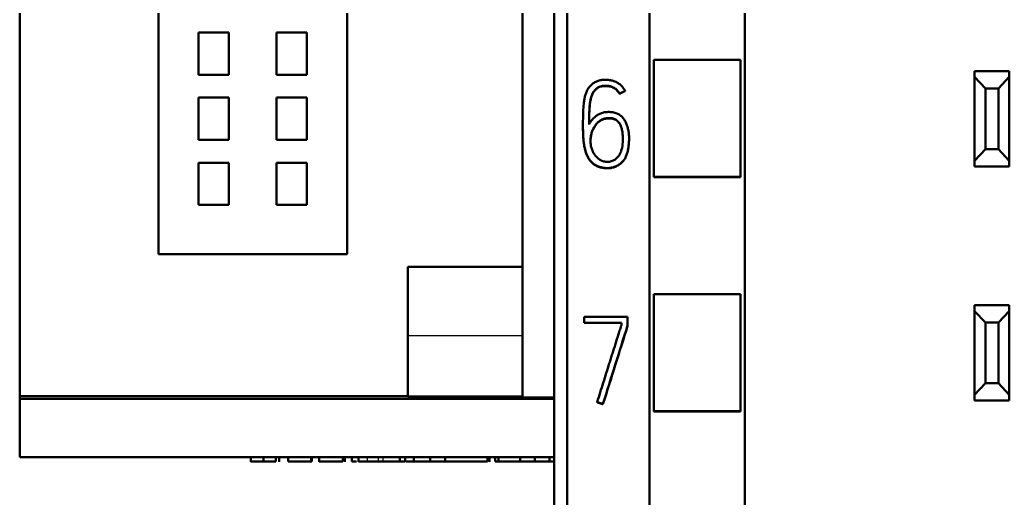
# Model space of a CAD drawing. Header units: millimetres. Extents: x 0 to 594, y 0 to 420.
# Drawn here: x 118.74 to 141.56, y 260.18 to 271.21 of the extents above; entities that cross this region are included whole.
import ezdxf

# ---------------------------------------------------------------- set-up
doc = ezdxf.new("R2010")
doc.units = ezdxf.units.MM
doc.layers.add('1', color=7, linetype='Continuous')

msp = doc.modelspace()

# ---------------------------------------------------------------- linework, layer by layer
at = {"layer": '1', "color": 7, "linetype": 'Continuous', "lineweight": 50}
for p, q in [((131.061, 360.313), (131.061, 246.895)), ((135.461, 358.032), (135.461, 249.217)), ((118.736, 299.885), (118.736, 262.532)), ((130.336, 296.076), (130.336, 262.506)), ((121.936, 295.757), (121.936, 265.807)), ((126.286, 265.807), (126.286, 295.757)), ((131.361, 293.382), (131.361, 229.427)), ((133.261, 293.382), (133.261, 229.427)), ((122.861, 269.945), (122.861, 270.92)), ((122.861, 270.92), (123.561, 270.92)), ((123.561, 270.92), (123.561, 269.945)), ((124.661, 269.945), (124.661, 270.92)), ((124.661, 270.92), (125.361, 270.92)), ((125.361, 270.92), (125.361, 269.945)), ((133.361, 267.59), (133.361, 270.291)), ((135.361, 270.291), (133.361, 270.291)), ((135.361, 267.59), (135.361, 270.291)), ((140.761, 270.032), (141.561, 270.032)), ((140.761, 269.899), (140.761, 270.032)), ((141.561, 270.032), (141.561, 269.899)), ((123.561, 269.945), (122.861, 269.945)), ((125.361, 269.945), (124.661, 269.945)), ((140.761, 267.966), (140.761, 269.899)), ((141.011, 269.632), (140.761, 269.899)), ((141.561, 269.899), (141.311, 269.632)), ((141.561, 269.899), (141.561, 267.966)), ((132.7, 269.578), (132.7, 269.572)), ((141.311, 269.632), (141.011, 269.632)), ((141.011, 269.632), (141.011, 268.232)), ((141.311, 268.232), (141.311, 269.632)), ((122.861, 268.445), (122.861, 269.42)), ((122.861, 269.42), (123.561, 269.42)), ((123.561, 269.42), (123.561, 268.445)), ((124.661, 269.42), (125.361, 269.42)), ((124.661, 268.445), (124.661, 269.42)), ((125.361, 269.42), (125.361, 268.445)), ((132.572, 269.511), (132.572, 269.505)), ((131.728, 268.771), (131.728, 268.765)), ((123.561, 268.445), (122.861, 268.445)), ((125.361, 268.445), (124.661, 268.445)), ((132.792, 268.471), (132.792, 268.477)), ((140.761, 267.966), (141.011, 268.232)), ((141.011, 268.232), (141.311, 268.232)), ((141.311, 268.232), (141.561, 267.966)), ((140.761, 267.832), (140.761, 267.966)), ((141.561, 267.966), (141.561, 267.832)), ((122.861, 266.945), (122.861, 267.92)), ((122.861, 267.92), (123.561, 267.92)), ((123.561, 267.92), (123.561, 266.945)), ((124.661, 266.945), (124.661, 267.92)), ((124.661, 267.92), (125.361, 267.92)), ((125.361, 267.92), (125.361, 266.945)), ((141.561, 267.832), (140.761, 267.832)), ((133.361, 267.582), (133.361, 267.59)), ((135.361, 267.59), (133.361, 267.59)), ((135.361, 267.582), (133.361, 267.582)), ((135.361, 267.582), (135.361, 267.59)), ((123.561, 266.945), (122.861, 266.945)), ((125.361, 266.945), (124.661, 266.945)), ((121.936, 265.807), (126.286, 265.807)), ((127.687, 263.932), (127.687, 265.518)), ((127.687, 265.518), (130.336, 265.518)), ((133.361, 262.189), (133.361, 264.89)), ((135.361, 264.89), (133.361, 264.89)), ((135.361, 262.189), (135.361, 264.89)), ((140.761, 264.632), (141.561, 264.632)), ((140.761, 264.499), (140.761, 264.632)), ((141.561, 264.632), (141.561, 264.499)), ((131.759, 264.225), (131.759, 264.367)), ((131.759, 264.367), (132.758, 264.367)), ((132.758, 264.367), (132.758, 264.164)), ((141.011, 264.232), (140.761, 264.499)), ((140.761, 262.566), (140.761, 264.499)), ((141.561, 264.499), (141.311, 264.232)), ((141.561, 264.499), (141.561, 262.566)), ((132.619, 264.225), (131.759, 264.225)), ((132.619, 264.186), (132.619, 264.225)), ((132.758, 264.164), (132.758, 264.158)), ((141.311, 264.232), (141.011, 264.232)), ((141.011, 264.232), (141.011, 262.832)), ((141.311, 262.832), (141.311, 264.232)), ((127.687, 262.526), (127.687, 263.932)), ((140.761, 262.566), (141.011, 262.832)), ((141.011, 262.832), (141.311, 262.832)), ((141.311, 262.832), (141.561, 262.566)), ((118.736, 262.532), (118.736, 262.473)), ((127.687, 262.532), (118.736, 262.532)), ((127.687, 262.526), (130.336, 262.526)), ((131.061, 262.506), (130.336, 262.506)), ((140.761, 262.432), (140.761, 262.566)), ((141.561, 262.566), (141.561, 262.432)), ((118.736, 262.473), (118.736, 261.132)), ((131.061, 262.473), (118.736, 262.473)), ((132.056, 262.399), (132.056, 262.393)), ((132.189, 262.355), (132.189, 262.348)), ((141.561, 262.432), (140.761, 262.432)), ((133.361, 262.182), (133.361, 262.189)), ((135.361, 262.189), (133.361, 262.189)), ((135.361, 262.182), (133.361, 262.182)), ((135.361, 262.182), (135.361, 262.189)), ((131.061, 261.132), (118.736, 261.132)), ((124.063, 261.132), (124.063, 261.02)), ((124.355, 261.032), (124.355, 261.132)), ((124.642, 261.032), (124.642, 261.132)), ((124.723, 261.02), (124.723, 261.132)), ((124.927, 261.032), (124.927, 261.132)), ((125.455, 261.032), (125.455, 261.132)), ((125.476, 261.032), (125.476, 261.132)), ((125.64, 261.132), (125.64, 261.02)), ((126.189, 261.032), (126.189, 261.132)), ((126.236, 261.02), (126.236, 261.132)), ((126.399, 261.032), (126.399, 261.132)), ((126.551, 261.132), (126.551, 261.02)), ((127.503, 261.032), (127.503, 261.132)), ((127.629, 261.02), (127.629, 261.132)), ((127.825, 261.032), (127.825, 261.132)), ((128.203, 261.032), (128.203, 261.132)), ((128.546, 261.032), (128.546, 261.132)), ((129.528, 261.032), (129.528, 261.132)), ((129.572, 261.02), (129.572, 261.132)), ((129.702, 261.032), (129.702, 261.132)), ((129.779, 261.032), (129.779, 261.132)), ((130.279, 261.032), (130.279, 261.132)), ((130.616, 261.032), (130.616, 261.132)), ((130.953, 261.032), (130.953, 261.132)), ((126.551, 261.032), (126.756, 261.032)), ((127.011, 261.032), (126.756, 261.032)), ((127.116, 261.032), (127.011, 261.032)), ((127.503, 261.032), (127.116, 261.032)), ((127.503, 261.032), (127.629, 261.032)), ((128.203, 261.032), (127.825, 261.032)), ((127.875, 261.02), (127.875, 261.032)), ((128.052, 261.032), (128.052, 261.02)), ((129.528, 261.032), (128.546, 261.032)), ((128.713, 261.02), (128.713, 261.032)), ((128.883, 261.032), (128.883, 261.02)), ((130.279, 261.032), (129.779, 261.032)), ((130.166, 261.032), (130.166, 261.02)), ((130.616, 261.032), (130.279, 261.032)), ((130.953, 261.032), (130.616, 261.032)), ((130.854, 261.02), (130.854, 261.032)), ((131.061, 261.032), (130.953, 261.032))]:
    msp.add_line(p, q, dxfattribs=at)
at = {"layer": '1', "color": 7, "linetype": 'Continuous', "lineweight": 25}
for p, q in [((127.687, 263.932), (130.336, 263.932)), ((126.756, 261.032), (126.756, 261.132)), ((127.011, 261.032), (127.011, 261.132)), ((127.116, 261.032), (127.116, 261.132))]:
    msp.add_line(p, q, dxfattribs=at)
at = {"layer": '1', "color": 7, "linetype": 'Continuous', "lineweight": 50}
for centre, major_axis, ratio, start_param, end_param in [((144.87, 240.597), (314.236, 1001.002), 0.017743, 1.552827, 1.554635), ((144.889, 240.553), (314.539, 1001.971), 0.017758, 1.552804, 1.55461)]:
    msp.add_ellipse(centre, major_axis=major_axis, ratio=ratio, start_param=start_param, end_param=end_param, dxfattribs=at)
for points, knots in [([(132.7, 269.578), (132.685, 269.603), (132.669, 269.627), (132.643, 269.661), (132.633, 269.672), (132.614, 269.694), (132.603, 269.704), (132.571, 269.733), (132.548, 269.75), (132.51, 269.772), (132.498, 269.778), (132.471, 269.79), (132.457, 269.796), (132.417, 269.81), (132.389, 269.817), (132.346, 269.825), (132.332, 269.827), (132.303, 269.831), (132.289, 269.832), (132.245, 269.834), (132.216, 269.834), (132.173, 269.83), (132.159, 269.828), (132.131, 269.823), (132.116, 269.82), (132.074, 269.809), (132.047, 269.799), (132.009, 269.779), (131.996, 269.772), (131.972, 269.756), (131.96, 269.747), (131.926, 269.72), (131.905, 269.7), (131.877, 269.667), (131.868, 269.656), (131.851, 269.632), (131.843, 269.62), (131.822, 269.582), (131.81, 269.556), (131.789, 269.501), (131.781, 269.474), (131.767, 269.418), (131.762, 269.39), (131.753, 269.333), (131.749, 269.305), (131.74, 269.219), (131.736, 269.162), (131.731, 269.047), (131.73, 268.989), (131.728, 268.817), (131.727, 268.701), (131.733, 268.558), (131.734, 268.529), (131.738, 268.472), (131.741, 268.444), (131.75, 268.358), (131.759, 268.301), (131.776, 268.231), (131.779, 268.217), (131.787, 268.189), (131.791, 268.175), (131.805, 268.134), (131.816, 268.107), (131.834, 268.068), (131.84, 268.055), (131.854, 268.029), (131.862, 268.017), (131.886, 267.98), (131.904, 267.957), (131.934, 267.926), (131.945, 267.916), (131.967, 267.898), (131.979, 267.889), (132.015, 267.865), (132.041, 267.852), (132.081, 267.834), (132.095, 267.829), (132.122, 267.82), (132.136, 267.816), (132.178, 267.806), (132.207, 267.801), (132.25, 267.797), (132.265, 267.796), (132.294, 267.796), (132.309, 267.796), (132.352, 267.799), (132.38, 267.804), (132.422, 267.814), (132.436, 267.818), (132.464, 267.828), (132.477, 267.833), (132.517, 267.851), (132.542, 267.865), (132.578, 267.89), (132.59, 267.898), (132.612, 267.917), (132.623, 267.927), (132.654, 267.958), (132.672, 267.98), (132.695, 268.017), (132.703, 268.029), (132.716, 268.055), (132.722, 268.069), (132.739, 268.109), (132.747, 268.136), (132.758, 268.178), (132.762, 268.193), (132.768, 268.221), (132.77, 268.235), (132.777, 268.278), (132.781, 268.307), (132.79, 268.393), (132.793, 268.451), (132.791, 268.537), (132.789, 268.565), (132.782, 268.623), (132.777, 268.652), (132.765, 268.709), (132.758, 268.737), (132.739, 268.793), (132.729, 268.82), (132.704, 268.873), (132.69, 268.899), (132.657, 268.947), (132.638, 268.969), (132.606, 268.999), (132.594, 269.008), (132.57, 269.025), (132.558, 269.033), (132.532, 269.047), (132.518, 269.053), (132.491, 269.063), (132.477, 269.068), (132.435, 269.079), (132.406, 269.084), (132.362, 269.088), (132.347, 269.089), (132.318, 269.09), (132.303, 269.089), (132.259, 269.087), (132.23, 269.083), (132.187, 269.073), (132.173, 269.069), (132.145, 269.06), (132.132, 269.054), (132.092, 269.037), (132.067, 269.022), (132.031, 268.997), (132.019, 268.988), (131.996, 268.97), (131.985, 268.96), (131.954, 268.93), (131.935, 268.908), (131.9, 268.86), (131.884, 268.835), (131.87, 268.809)], [0, 0, 0, 0, 0.015625, 0.015625, 0.023438, 0.023438, 0.03125, 0.03125, 0.046875, 0.046875, 0.054688, 0.054688, 0.0625, 0.0625, 0.078125, 0.078125, 0.085938, 0.085938, 0.09375, 0.09375, 0.109375, 0.109375, 0.117188, 0.117188, 0.125, 0.125, 0.140625, 0.140625, 0.148438, 0.148438, 0.15625, 0.15625, 0.171875, 0.171875, 0.179688, 0.179688, 0.1875, 0.1875, 0.203125, 0.203125, 0.21875, 0.21875, 0.234375, 0.234375, 0.25, 0.25, 0.28125, 0.28125, 0.3125, 0.3125, 0.375, 0.375, 0.390625, 0.390625, 0.40625, 0.40625, 0.4375, 0.4375, 0.445313, 0.445313, 0.453125, 0.453125, 0.46875, 0.46875, 0.476563, 0.476563, 0.484375, 0.484375, 0.5, 0.5, 0.507813, 0.507813, 0.515625, 0.515625, 0.53125, 0.53125, 0.539063, 0.539063, 0.546875, 0.546875, 0.5625, 0.5625, 0.570313, 0.570313, 0.578125, 0.578125, 0.59375, 0.59375, 0.601563, 0.601563, 0.609375, 0.609375, 0.625, 0.625, 0.632813, 0.632813, 0.640625, 0.640625, 0.65625, 0.65625, 0.664063, 0.664063, 0.671875, 0.671875, 0.6875, 0.6875, 0.695313, 0.695313, 0.703125, 0.703125, 0.71875, 0.71875, 0.75, 0.75, 0.765625, 0.765625, 0.78125, 0.78125, 0.796875, 0.796875, 0.8125, 0.8125, 0.828125, 0.828125, 0.84375, 0.84375, 0.851563, 0.851563, 0.859375, 0.859375, 0.867188, 0.867188, 0.875, 0.875, 0.890625, 0.890625, 0.898438, 0.898438, 0.90625, 0.90625, 0.921875, 0.921875, 0.929688, 0.929688, 0.9375, 0.9375, 0.953125, 0.953125, 0.960938, 0.960938, 0.96875, 0.96875, 0.984375, 0.984375, 1, 1, 1, 1]), ([(131.87, 268.809), (131.87, 268.87), (131.871, 268.931), (131.873, 269.023), (131.874, 269.053), (131.876, 269.114), (131.878, 269.145), (131.881, 269.206), (131.884, 269.236), (131.891, 269.297), (131.895, 269.327), (131.904, 269.372), (131.907, 269.387), (131.915, 269.417), (131.919, 269.432), (131.933, 269.476), (131.945, 269.505), (131.963, 269.539), (131.967, 269.546), (131.975, 269.559), (131.979, 269.565), (131.993, 269.584), (132.003, 269.596), (132.019, 269.613), (132.024, 269.618), (132.036, 269.629), (132.042, 269.634), (132.061, 269.647), (132.074, 269.655), (132.095, 269.665), (132.102, 269.668), (132.117, 269.674), (132.124, 269.676), (132.147, 269.683), (132.162, 269.686), (132.193, 269.691), (132.208, 269.693), (132.239, 269.694), (132.254, 269.694), (132.285, 269.693), (132.301, 269.692), (132.331, 269.688), (132.354, 269.684), (132.376, 269.677), (132.391, 269.672), (132.398, 269.669), (132.42, 269.66), (132.434, 269.653), (132.461, 269.638), (132.473, 269.629), (132.492, 269.615), (132.498, 269.61), (132.509, 269.599), (132.515, 269.593), (132.53, 269.576), (132.54, 269.564), (132.557, 269.539), (132.565, 269.525), (132.572, 269.511)], [0, 0, 0, 0, 0.125, 0.125, 0.1875, 0.1875, 0.25, 0.25, 0.3125, 0.3125, 0.375, 0.375, 0.40625, 0.40625, 0.4375, 0.4375, 0.5, 0.5, 0.515625, 0.515625, 0.53125, 0.53125, 0.5625, 0.5625, 0.578125, 0.578125, 0.59375, 0.59375, 0.625, 0.625, 0.640625, 0.640625, 0.65625, 0.65625, 0.6875, 0.6875, 0.71875, 0.71875, 0.75, 0.75, 0.78125, 0.78125, 0.8125, 0.828125, 0.828125, 0.84375, 0.84375, 0.875, 0.875, 0.90625, 0.90625, 0.921875, 0.921875, 0.9375, 0.9375, 0.96875, 0.96875, 1, 1, 1, 1]), ([(132.572, 269.505), (132.558, 269.533), (132.541, 269.558), (132.515, 269.586), (132.51, 269.592), (132.498, 269.603), (132.493, 269.608), (132.474, 269.622), (132.449, 269.64), (132.421, 269.653), (132.393, 269.665), (132.378, 269.67), (132.348, 269.678), (132.333, 269.682), (132.302, 269.686), (132.287, 269.687), (132.24, 269.689), (132.21, 269.687), (132.164, 269.68), (132.149, 269.677), (132.119, 269.669), (132.104, 269.663), (132.083, 269.653), (132.077, 269.65), (132.063, 269.642), (132.057, 269.638), (132.038, 269.624), (132.02, 269.609), (132.005, 269.592), (131.995, 269.58), (131.99, 269.574), (131.976, 269.555), (131.968, 269.542), (131.953, 269.515), (131.947, 269.501), (131.935, 269.472), (131.929, 269.458), (131.915, 269.413), (131.908, 269.384), (131.896, 269.324), (131.891, 269.293), (131.884, 269.233), (131.882, 269.202), (131.878, 269.141), (131.876, 269.11), (131.874, 269.049), (131.873, 269.018), (131.871, 268.926), (131.87, 268.864), (131.87, 268.803)], [0, 0, 0, 0, 0.0625, 0.0625, 0.078125, 0.078125, 0.09375, 0.09375, 0.125, 0.15625, 0.15625, 0.1875, 0.1875, 0.21875, 0.21875, 0.25, 0.25, 0.3125, 0.3125, 0.34375, 0.34375, 0.375, 0.375, 0.390625, 0.390625, 0.40625, 0.40625, 0.4375, 0.453125, 0.453125, 0.46875, 0.46875, 0.5, 0.5, 0.53125, 0.53125, 0.5625, 0.5625, 0.625, 0.625, 0.6875, 0.6875, 0.75, 0.75, 0.8125, 0.8125, 0.875, 0.875, 1, 1, 1, 1]), ([(132.143, 268.903), (132.169, 268.918), (132.196, 268.928), (132.239, 268.939), (132.254, 268.942), (132.283, 268.946), (132.312, 268.948), (132.342, 268.948), (132.371, 268.946), (132.386, 268.945), (132.415, 268.94), (132.429, 268.936), (132.457, 268.927), (132.471, 268.921), (132.497, 268.907), (132.509, 268.898), (132.531, 268.879), (132.541, 268.868), (132.559, 268.845), (132.568, 268.833), (132.583, 268.808), (132.589, 268.795), (132.607, 268.754), (132.617, 268.727), (132.627, 268.684), (132.63, 268.67), (132.636, 268.641), (132.638, 268.626), (132.643, 268.583), (132.645, 268.554), (132.647, 268.495), (132.648, 268.466), (132.646, 268.379), (132.641, 268.321), (132.623, 268.235), (132.616, 268.206), (132.601, 268.165), (132.595, 268.151), (132.583, 268.124), (132.576, 268.111), (132.552, 268.074), (132.534, 268.051), (132.508, 268.025), (132.502, 268.02), (132.491, 268.011), (132.485, 268.006), (132.468, 267.993), (132.456, 267.985), (132.43, 267.971), (132.417, 267.965), (132.389, 267.954), (132.361, 267.946), (132.332, 267.941), (132.302, 267.939), (132.288, 267.939), (132.258, 267.94), (132.244, 267.942), (132.215, 267.947), (132.201, 267.951), (132.158, 267.965), (132.132, 267.979), (132.096, 268.004), (132.084, 268.013), (132.062, 268.032), (132.04, 268.052), (132.021, 268.074), (132.003, 268.097), (131.994, 268.109), (131.97, 268.146), (131.956, 268.171), (131.939, 268.212), (131.934, 268.226), (131.925, 268.254), (131.921, 268.268), (131.911, 268.311), (131.907, 268.34), (131.903, 268.383), (131.902, 268.398), (131.902, 268.427), (131.902, 268.442), (131.904, 268.486), (131.908, 268.515), (131.919, 268.572), (131.926, 268.601), (131.94, 268.642), (131.946, 268.656), (131.957, 268.683), (131.963, 268.696), (131.983, 268.735), (131.999, 268.76), (132.024, 268.795), (132.033, 268.807), (132.052, 268.829), (132.062, 268.84), (132.094, 268.871), (132.117, 268.889), (132.143, 268.903)], [0, 0, 0, 0, 0.03125, 0.03125, 0.046875, 0.046875, 0.0625, 0.078125, 0.078125, 0.09375, 0.09375, 0.109375, 0.109375, 0.125, 0.125, 0.140625, 0.140625, 0.15625, 0.15625, 0.171875, 0.171875, 0.1875, 0.1875, 0.21875, 0.21875, 0.234375, 0.234375, 0.25, 0.25, 0.28125, 0.28125, 0.3125, 0.3125, 0.375, 0.375, 0.40625, 0.40625, 0.421875, 0.421875, 0.4375, 0.4375, 0.46875, 0.46875, 0.476563, 0.476563, 0.484375, 0.484375, 0.5, 0.5, 0.515625, 0.515625, 0.53125, 0.546875, 0.546875, 0.5625, 0.5625, 0.578125, 0.578125, 0.59375, 0.59375, 0.625, 0.625, 0.640625, 0.640625, 0.65625, 0.671875, 0.671875, 0.6875, 0.6875, 0.71875, 0.71875, 0.734375, 0.734375, 0.75, 0.75, 0.78125, 0.78125, 0.796875, 0.796875, 0.8125, 0.8125, 0.84375, 0.84375, 0.875, 0.875, 0.890625, 0.890625, 0.90625, 0.90625, 0.9375, 0.9375, 0.953125, 0.953125, 0.96875, 0.96875, 1, 1, 1, 1]), ([(132.143, 268.897), (132.117, 268.882), (132.094, 268.864), (132.063, 268.834), (132.053, 268.823), (132.033, 268.801), (132.024, 268.789), (131.999, 268.754), (131.983, 268.729), (131.963, 268.69), (131.957, 268.677), (131.946, 268.65), (131.94, 268.636), (131.926, 268.594), (131.919, 268.566), (131.911, 268.523), (131.908, 268.509), (131.905, 268.479), (131.904, 268.465), (131.902, 268.439), (131.902, 268.429), (131.902, 268.418)], [0, 0, 0, 0, 0.157109, 0.157109, 0.235664, 0.235664, 0.314218, 0.314218, 0.471328, 0.471328, 0.549882, 0.549882, 0.628437, 0.628437, 0.785546, 0.785546, 0.864101, 0.864101, 0.942655, 0.942655, 1, 1, 1, 1]), ([(132.564, 268.832), (132.559, 268.839), (132.554, 268.845), (132.54, 268.863), (132.53, 268.874), (132.513, 268.888), (132.507, 268.893), (132.495, 268.901), (132.489, 268.905), (132.47, 268.915), (132.456, 268.921), (132.428, 268.93), (132.414, 268.934), (132.385, 268.939), (132.371, 268.94), (132.341, 268.942), (132.327, 268.942), (132.283, 268.94), (132.254, 268.937), (132.211, 268.926), (132.197, 268.921), (132.176, 268.913), (132.17, 268.91), (132.156, 268.904), (132.15, 268.901), (132.143, 268.897)], [0, 0, 0, 0, 0.053658, 0.053658, 0.148292, 0.148292, 0.195609, 0.195609, 0.242926, 0.242926, 0.33756, 0.33756, 0.432195, 0.432195, 0.526829, 0.526829, 0.621463, 0.621463, 0.810732, 0.810732, 0.905366, 0.905366, 0.952683, 0.952683, 1, 1, 1, 1]), ([(132.792, 268.472), (132.792, 268.425), (132.789, 268.379), (132.781, 268.304), (132.778, 268.276), (132.771, 268.233), (132.768, 268.219), (132.762, 268.19), (132.759, 268.176), (132.748, 268.133), (132.74, 268.106), (132.723, 268.065), (132.717, 268.052), (132.704, 268.026), (132.697, 268.013), (132.674, 267.976), (132.656, 267.954), (132.625, 267.923), (132.615, 267.913), (132.593, 267.894), (132.581, 267.885), (132.545, 267.86), (132.52, 267.846), (132.48, 267.828), (132.466, 267.823), (132.439, 267.813), (132.425, 267.809), (132.383, 267.798), (132.354, 267.794), (132.311, 267.79), (132.296, 267.79), (132.267, 267.79), (132.252, 267.791), (132.209, 267.795), (132.181, 267.799), (132.138, 267.81), (132.124, 267.814), (132.096, 267.823), (132.083, 267.828), (132.043, 267.844), (132.017, 267.858), (131.987, 267.877), (131.981, 267.881), (131.969, 267.89), (131.963, 267.895), (131.946, 267.908), (131.936, 267.918), (131.905, 267.949), (131.887, 267.972), (131.863, 268.008), (131.856, 268.021), (131.842, 268.046), (131.835, 268.059), (131.817, 268.098), (131.806, 268.125), (131.788, 268.18), (131.78, 268.208), (131.766, 268.264), (131.76, 268.293), (131.751, 268.35), (131.743, 268.407), (131.738, 268.464), (131.734, 268.522), (131.733, 268.55), (131.729, 268.641), (131.728, 268.703), (131.728, 268.765)], [0, 0, 0, 0, 0.061997, 0.061997, 0.100843, 0.100843, 0.120266, 0.120266, 0.139688, 0.139688, 0.178534, 0.178534, 0.197957, 0.197957, 0.217379, 0.217379, 0.256225, 0.256225, 0.275648, 0.275648, 0.295071, 0.295071, 0.333916, 0.333916, 0.353339, 0.353339, 0.372762, 0.372762, 0.411607, 0.411607, 0.43103, 0.43103, 0.450453, 0.450453, 0.489298, 0.489298, 0.508721, 0.508721, 0.528144, 0.528144, 0.566989, 0.566989, 0.5767, 0.5767, 0.586412, 0.586412, 0.605835, 0.605835, 0.64468, 0.64468, 0.664103, 0.664103, 0.683526, 0.683526, 0.722371, 0.722371, 0.761217, 0.761217, 0.800062, 0.800062, 0.838908, 0.877753, 0.877753, 0.916599, 0.916599, 1, 1, 1, 1]), ([(132.056, 262.399), (132.103, 262.548), (132.15, 262.697), (132.22, 262.921), (132.243, 262.995), (132.29, 263.144), (132.313, 263.219), (132.348, 263.33), (132.36, 263.368), (132.383, 263.442), (132.395, 263.479), (132.43, 263.591), (132.454, 263.666), (132.5, 263.815), (132.524, 263.889), (132.559, 264.001), (132.571, 264.038), (132.589, 264.094), (132.595, 264.112), (132.604, 264.14), (132.607, 264.15), (132.613, 264.168), (132.616, 264.177), (132.619, 264.186)], [0, 0, 0, 0, 0.25, 0.25, 0.375, 0.375, 0.5, 0.5, 0.5625, 0.5625, 0.625, 0.625, 0.75, 0.75, 0.875, 0.875, 0.9375, 0.9375, 0.96875, 0.96875, 0.984375, 0.984375, 1, 1, 1, 1]), ([(124.355, 261.032), (124.266, 261.032), (124.196, 261.032), (124.09, 261.032), (124.063, 261.032), (124.063, 261.032)], [0, 0, 0, 0, 0.479581, 0.479581, 1, 1, 1, 1]), ([(124.642, 261.032), (124.606, 261.032), (124.585, 261.032), (124.493, 261.032), (124.419, 261.032), (124.355, 261.032)], [0, 0, 0, 0, 0.080692, 0.080692, 1, 1, 1, 1]), ([(126.189, 261.032), (126.099, 261.032), (126.02, 261.032), (125.902, 261.032), (125.854, 261.032), (125.759, 261.032), (125.721, 261.032), (125.658, 261.032), (125.64, 261.032), (125.64, 261.032)], [0, 0, 0, 0, 0.267745, 0.267745, 0.470136, 0.470136, 0.695642, 0.695642, 1, 1, 1, 1]), ([(128.546, 261.032), (128.499, 261.032), (128.445, 261.032), (128.307, 261.032), (128.243, 261.032), (128.189, 261.032)], [0, 0, 0, 0, 0.456735, 0.456735, 1, 1, 1, 1])]:
    msp.add_open_spline(points, degree=3, knots=knots, dxfattribs=at)
for points, weights in [([(132.572, 269.511), (132.636, 269.544), (132.7, 269.578)], [0.500000044257, 0.499999955743, 0.500000044257]), ([(132.7, 269.572), (132.636, 269.538), (132.572, 269.505)], [0.500000040473, 0.499999959527, 0.500000040473]), ([(132.189, 262.355), (132.123, 262.377), (132.056, 262.399)], [0.499999996654, 0.500000003346, 0.499999996654]), ([(132.056, 262.393), (132.123, 262.371), (132.189, 262.348)], [0.500000549087, 0.499999450913, 0.500000549087])]:
    msp.add_rational_spline(points, weights, degree=2, dxfattribs=at)
for points in [[(125.455, 261.032), (125.279, 261.032), (125.103, 261.032), (124.927, 261.032)], [(125.476, 261.032), (125.469, 261.032), (125.462, 261.032), (125.455, 261.032)], [(126.505, 261.032), (126.47, 261.032), (126.434, 261.032), (126.399, 261.032)], [(127.825, 261.032), (127.765, 261.032), (127.706, 261.032), (127.647, 261.032)], [(129.779, 261.032), (129.753, 261.032), (129.728, 261.032), (129.702, 261.032)]]:
    msp.add_open_spline(points, degree=3, dxfattribs=at)

doc.saveas('drawing.dxf')
